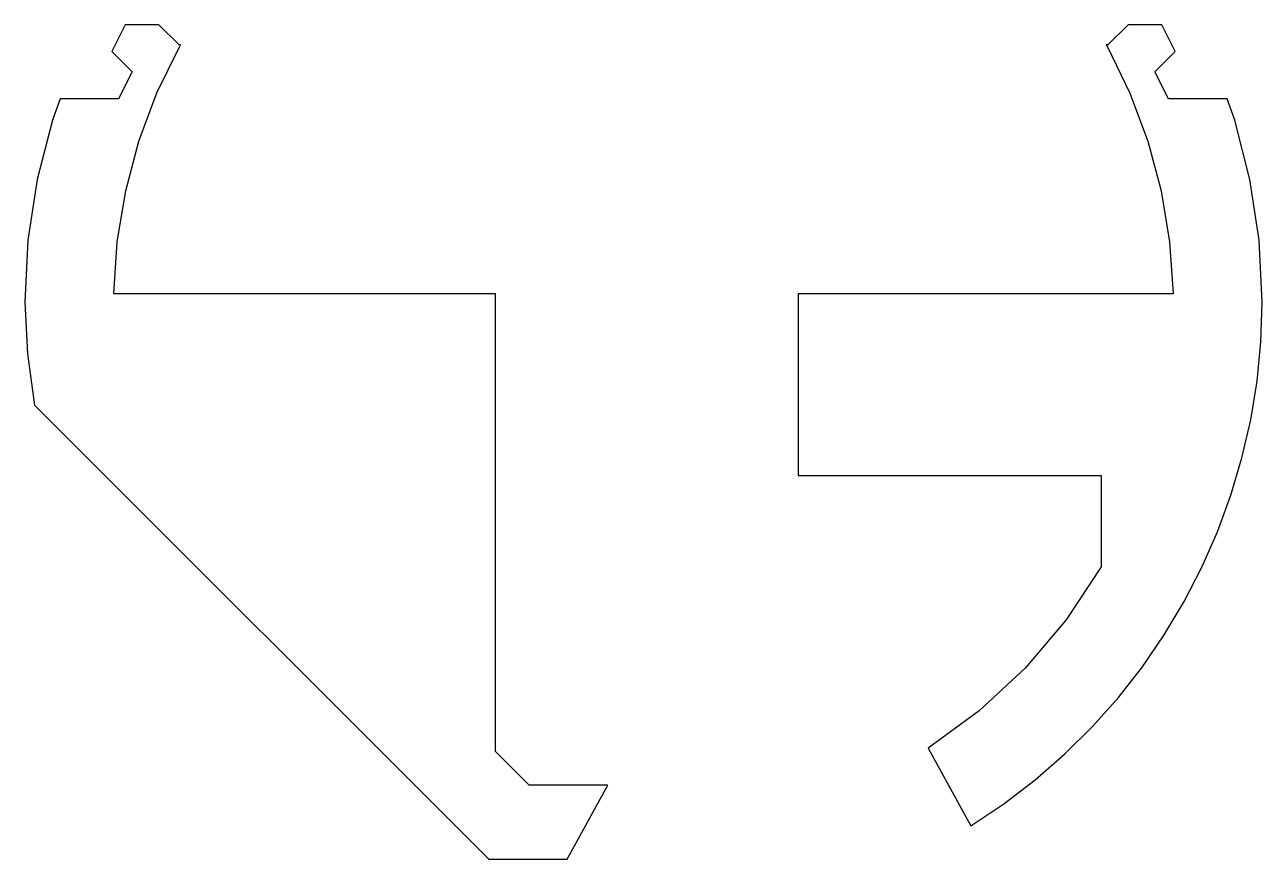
# Model space of a CAD drawing. Extents: x -2.3 to 2.3, y -2.35 to 0.75.
import ezdxf

# ---------------------------------------------------------------- set-up
doc = ezdxf.new("R2010")
doc.units = 0
doc.layers.add('Layer_1', color=7, linetype='CONTINUOUS')

msp = doc.modelspace()

# ---------------------------------------------------------------- linework, layer by layer
at = {"layer": 'Layer_1', "color": 7}
for points in [[(-1.925009, 0.749997), (-1.975004, 0.650006), (-1.899984, 0.574986), (-1.949979, 0.474995), (-2.167048, 0.474995), (-2.195931, 0.395676), (-2.25221, 0.175465), (-2.286606, -0.050258), (-2.298402, -0.280004), (-2.288095, -0.472378), (-2.261747, -0.663209), (-0.574973, -2.349983), (-0.324997, -2.349983), (-0.28371, -2.349983), (-0.132512, -2.074981), (-0.425042, -2.074981), (-0.550003, -1.950021), (-0.550003, -0.250018), (-0.574973, -0.250018), (-1.966901, -0.250018), (-1.954499, -0.056817), (-1.923521, 0.132856), (-1.874408, 0.317734), (-1.807766, 0.496603), (-1.724146, 0.668196), (-1.719957, 0.674976), (-1.724973, 0.674976), (-1.799993, 0.749997), (-1.925009, 0.749997), (-1.925009, 0.749997)], [(1.799993, 0.749997), (1.724973, 0.674976), (1.718689, 0.674976), (1.723264, 0.667535), (1.807049, 0.496162), (1.873856, 0.317403), (1.923135, 0.132636), (1.954334, -0.056927), (1.966901, -0.250018), (0.575028, -0.250018), (0.575028, -0.924981), (1.700003, -0.924981), (1.700003, -1.264199), (1.570412, -1.460542), (1.418828, -1.639466), (1.247125, -1.799043), (1.0569, -1.937563), (1.21565, -2.226125), (1.338571, -2.143938), (1.455098, -2.054752), (1.56501, -1.95884), (1.668143, -1.8567), (1.764275, -1.748662), (1.853186, -1.635112), (1.934655, -1.516435), (2.008463, -1.392963), (2.074444, -1.265136), (2.132321, -1.13334), (2.181986, -0.997907), (2.223106, -0.859276), (2.255518, -0.717779), (2.279, -0.573802), (2.293386, -0.427785), (2.298402, -0.280004), (2.286827, -0.050147), (2.252596, 0.175686), (2.196483, 0.395951), (2.167764, 0.474995), (1.949979, 0.474995), (1.899984, 0.574986), (1.975004, 0.650006), (1.925009, 0.749997), (1.799993, 0.749997), (1.799993, 0.749997)]]:
    msp.add_lwpolyline(points, dxfattribs=at)

doc.saveas('drawing.dxf')
